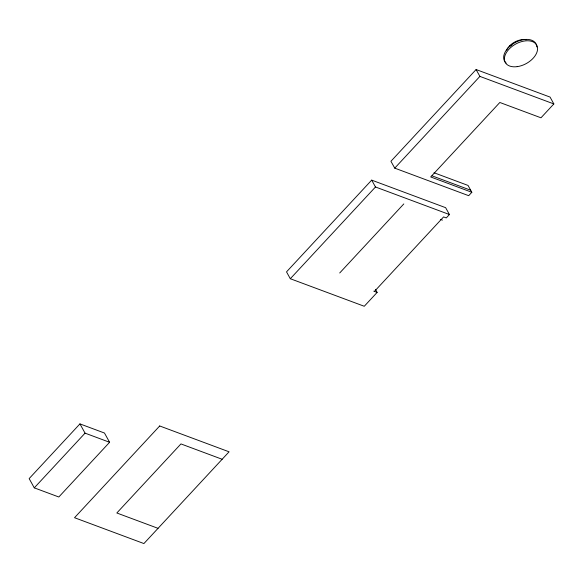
<?xml version="1.0" encoding="UTF-8"?>
<svg xmlns="http://www.w3.org/2000/svg" width="583" height="583" viewBox="0 0 583 583"><rect width="100%" height="100%" fill="white"/><g stroke="black" fill="none" stroke-linecap="round" stroke-linejoin="round"><path stroke-width="0.87" d="M79.937 423.892L29.15 478.599L34.28 487.854L58.817 496.993L109.604 442.286L104.474 433.031L79.937 423.892L85.06 433.14L109.604 442.286M34.28 487.854L85.06 433.14M374.446 291.413L443.59 216.92L446.279 217.925L449.435 214.529L445.631 207.672L371.684 180.125L286.515 271.875L290.312 278.725L364.266 306.272L377.135 292.411L375.445 289.365M471.836 192.288L430.691 176.955L499.835 102.477L540.98 117.802L553.85 103.934L550.053 97.084L476.1 69.537L390.931 161.28L394.735 168.137L468.681 195.684L471.836 192.288L468.04 185.43L434.022 172.757M290.312 278.725L375.481 186.983L449.435 214.529M394.735 168.137L479.896 76.388L553.85 103.934M339.707 272.982L403.815 203.919M509.673 45.773L511.903 45.037M509.382 46.21L510.052 46.458M432.076 175.84L470.7 190.226M440.405 219.376L442.424 220.126M373.769 291.157L377.135 292.411M222.152 459.273L180.941 443.918L116.826 512.989L158.037 528.336M476.1 69.537L479.896 76.388M371.684 180.125L375.481 186.983M506.131 63.073A17.949 11.099 -29 0 1 515.43 42.406A17.949 11.099 -29 0 1 536.819 46.961M506.634 50.087A13.963 8.636 -29 0 1 508.223 47.449L510.533 44.964A13.963 8.636 -29 0 1 526.238 39.797M159.698 425.969L74.529 517.711L143.914 543.56L229.075 451.81L159.698 425.969M517.208 66.644A17.949 11.099 -29 0 0 536.877 45.459A17.949 11.099 -29 0 0 508.886 49.293A17.949 11.099 -29 0 0 517.208 66.644"/></g></svg>
